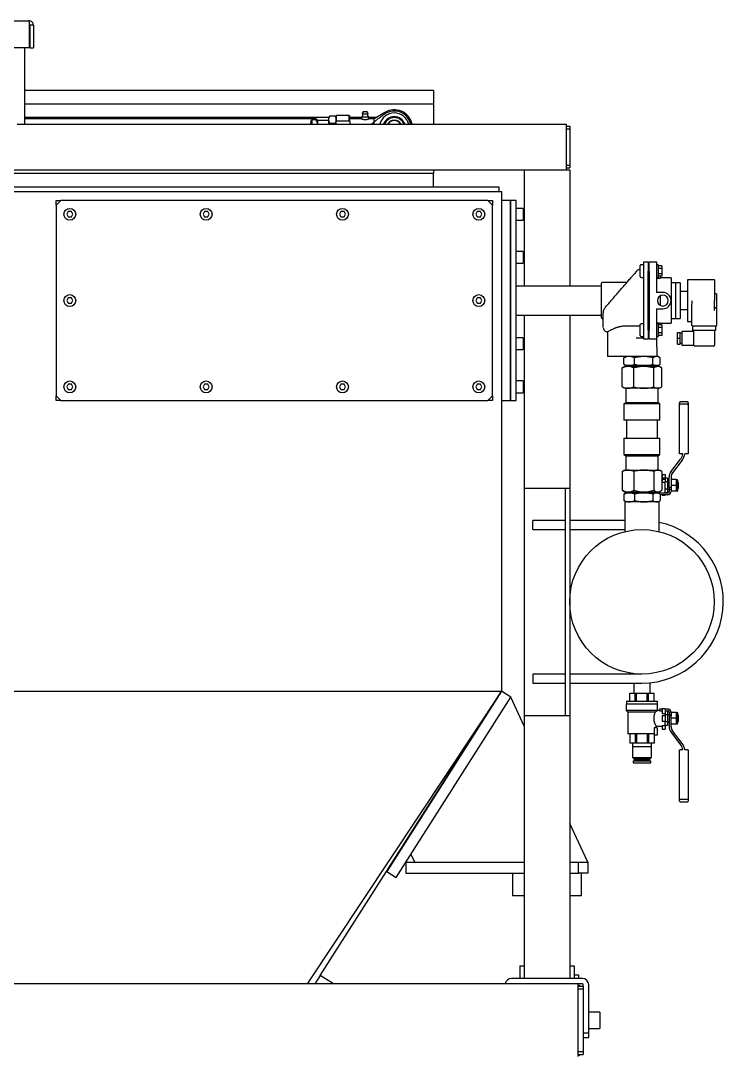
# Model space of a CAD drawing. Header units: millimetres. Extents: x 163705 to 1616509, y 81827 to 302547.
# Drawn here: x 1460157 to 1460930, y 144117 to 145257 of the extents above; entities that cross this region are included whole.
import ezdxf

# ---------------------------------------------------------------- set-up
doc = ezdxf.new("R2010")
doc.units = ezdxf.units.MM
doc.header["$LTSCALE"] = 10
doc.layers.add('1-隐线', color=8, linetype='Continuous')

# ---------------------------------------------------------------- blocks, each defined once
blk = doc.blocks.new('G$CABE3B3DF')
for p, q in [((1531, 2406), (2091, 2406)), ((2091.3, 2401), (2091.3, 2376)), ((2096, 2401), (2092, 2401)), ((2092, 2401), (2092, 2376)), ((2096, 2401), (2096, 2376)), ((2091.3, 2376), (1530.7, 2376)), ((2086, 2376), (2086, 2292)), ((2092, 2376), (2096, 2376)), ((2536, 2329), (2086, 2329)), ((2536, 2329), (2536, 2314)), ((2536, 2314), (2086, 2314)), ((2536, 2314), (2536, 2292)), ((2458.7, 2305.8), (2458, 2304.5)), ((2458, 2303.4), (2458.2, 2303)), ((2458.2, 2303), (2458.2, 2301.5)), ((2463.8, 2303), (2458.2, 2303)), ((2463.3, 2305.8), (2458.7, 2305.8)), ((2464, 2304.5), (2463.3, 2305.8)), ((2463.8, 2303), (2464, 2303.4)), ((2463.8, 2301.5), (2463.8, 2303)), ((2482.6, 2305.1), (2470.9, 2298)), ((2078, 2292), (2086, 2292)), ((2086, 2300), (2421.3, 2300)), ((2407, 2298), (2086, 2298)), ((2086, 2292), (2682, 2292)), ((2407, 2297), (2402.5, 2297)), ((2402.5, 2292), (2402.5, 2297)), ((2409, 2296), (2407, 2298)), ((2407, 2297), (2407, 2298)), ((2421, 2296), (2409, 2296)), ((2409, 2292), (2409, 2296)), ((2421.6, 2300.5), (2421, 2299.5)), ((2421, 2297.2), (2421, 2299.5)), ((2421, 2292), (2421, 2297.2)), ((2422, 2301.2), (2421.7, 2300.5)), ((2421.7, 2292), (2422, 2293.3)), ((2422, 2301.2), (2428, 2301.2)), ((2422, 2293.3), (2428, 2293.3)), ((2428.3, 2300.5), (2428, 2301.2)), ((2428, 2293.3), (2428.3, 2292)), ((2429, 2299.5), (2428.4, 2300.5)), ((2428.7, 2300), (2429, 2300)), ((2429.5, 2301.5), (2429, 2301)), ((2429, 2294.9), (2429, 2301)), ((2429, 2292), (2429, 2294.9)), ((2443.5, 2301.5), (2429.5, 2301.5)), ((2429.5, 2295.8), (2429.5, 2301.5)), ((2429.5, 2295.8), (2443.5, 2295.8)), ((2444, 2301), (2443.5, 2301.5)), ((2443.5, 2295.8), (2443.5, 2301.5)), ((2444, 2294.9), (2444, 2301)), ((2444, 2300), (2457, 2300)), ((2457, 2298), (2444, 2298)), ((2444, 2294.9), (2444, 2292)), ((2457.9, 2300.8), (2457, 2300)), ((2457, 2300), (2457, 2298)), ((2465, 2300), (2457, 2300)), ((2465, 2300), (2464.1, 2300.8)), ((2470.9, 2298), (2464.9, 2298)), ((2465, 2297.9), (2465, 2300)), ((2465, 2300), (2474.2, 2300)), ((2470.9, 2294.6), (2470.9, 2298)), ((2470.9, 2292), (2470.9, 2294.6)), ((2682, 2292), (2682, 2284)), ((2682, 2290), (2686, 2290)), ((2682, 2287), (2686, 2287)), ((2682, 2284), (2682, 2250)), ((2686, 2290), (2686, 2287)), ((2686, 2287), (2686, 2247)), ((2682, 2250), (2682, 2242)), ((2682, 2247), (2686, 2247)), ((2686, 2247), (2686, 2244)), ((986, 2242), (2636, 2242)), ((2536, 2238), (1451, 2238)), ((2536, 2242), (2536, 2238)), ((2536, 2223), (2536, 2238)), ((2636, 2242), (2636, 2114)), ((2636, 2242), (2644, 2242)), ((2644, 2242), (2678, 2242)), ((2678, 2242), (2686, 2242)), ((2682, 2244), (2686, 2244)), ((2686, 2242), (2686, 2114)), ((1014, 2223), (2608, 2223)), ((2608, 2223), (2608, 2218)), ((1011, 2218), (2611, 2218)), ((2611, 2218), (2611, 1668)), ((2126, 2208), (2121, 2203)), ((2121, 2208), (2126, 2208)), ((2121, 2203), (2121, 2208)), ((2121, 2203), (2121, 1993)), ((2596, 2208), (2126, 2208)), ((2601, 2203), (2596, 2208)), ((2596, 2208), (2601, 2208)), ((2601, 2208), (2601, 2203)), ((2601, 1993), (2601, 2203)), ((2621, 2208), (2611, 2208)), ((2627, 2208), (2621, 2208)), ((2621, 1988), (2621, 2208)), ((2621, 2208), (2621, 1988)), ((2627, 1988), (2627, 2208)), ((2634.9, 2199.5), (2627, 2199.5)), ((2134.2, 2195.9), (2132.6, 2192.9)), ((2132.6, 2192.9), (2134.3, 2190)), ((2137.7, 2196), (2134.2, 2195.9)), ((2134.3, 2190), (2137.8, 2190)), ((2139.4, 2193), (2137.7, 2196)), ((2137.8, 2190), (2139.4, 2193)), ((2284.2, 2195.9), (2282.6, 2192.9)), ((2282.6, 2192.9), (2284.3, 2190)), ((2287.7, 2196), (2284.2, 2195.9)), ((2284.3, 2190), (2287.8, 2190)), ((2289.4, 2193), (2287.7, 2196)), ((2287.8, 2190), (2289.4, 2193)), ((2434.2, 2195.9), (2432.6, 2192.9)), ((2432.6, 2192.9), (2434.3, 2190)), ((2437.7, 2196), (2434.2, 2195.9)), ((2434.3, 2190), (2437.8, 2190)), ((2439.4, 2193), (2437.7, 2196)), ((2437.8, 2190), (2439.4, 2193)), ((2584.2, 2195.9), (2582.6, 2192.9)), ((2582.6, 2192.9), (2584.3, 2190)), ((2587.7, 2196), (2584.2, 2195.9)), ((2584.3, 2190), (2587.8, 2190)), ((2589.4, 2193), (2587.7, 2196)), ((2587.8, 2190), (2589.4, 2193)), ((2635, 2199.4), (2635, 2193.7)), ((2635, 2193.7), (2635, 2186.6)), ((2627, 2186.5), (2634.9, 2186.5)), ((2634.9, 2152), (2627, 2152)), ((2635, 2151.9), (2635, 2146.2)), ((2635, 2146.2), (2635, 2139.1)), ((2627, 2139), (2634.9, 2139)), ((2763.5, 2130.5), (2763.5, 2136.5)), ((2767.5, 2137.5), (2764.5, 2137.5)), ((2767.5, 2140.5), (2772.5, 2140.5)), ((2767.5, 2130.5), (2767.5, 2140.5)), ((2772.5, 2140.5), (2772.5, 2130.5)), ((2772.5, 2135.5), (2773.5, 2135.5)), ((2773.5, 2130.5), (2773.5, 2140.5)), ((2773.5, 2140.5), (2781.5, 2140.5)), ((2781.5, 2140.5), (2781.5, 2130.5)), ((2783.5, 2137.5), (2781.5, 2137.5)), ((2783.5, 2137.5), (2783.5, 2130.5)), ((2787.5, 2136.2), (2783.5, 2136.2)), ((2787.5, 2133.3), (2783.5, 2133.3)), ((2787.5, 2136.2), (2787.5, 2133.3)), ((2787.5, 2133.3), (2787.5, 2127.6)), ((2763.5, 2124.5), (2763.5, 2130.5)), ((2764.5, 2123.5), (2767.5, 2123.5)), ((2767.5, 2065.5), (2767.5, 2130.5)), ((2772.5, 2065.5), (2772.5, 2130.5)), ((2773.5, 2130.5), (2773.5, 2065.5)), ((2781.5, 2130.5), (2781.5, 2107)), ((2781.5, 2123.5), (2783.5, 2123.5)), ((2781.5, 2122.8), (2785.5, 2122.8)), ((2783.5, 2130.5), (2783.5, 2123.5)), ((2787.5, 2127.6), (2783.5, 2127.6)), ((2787.5, 2124.7), (2783.5, 2124.7)), ((2785.5, 2124.7), (2785.5, 2122.8)), ((2797.5, 2123), (2785.5, 2123)), ((2787.5, 2127.6), (2787.5, 2124.7)), ((2797.5, 2123), (2797.5, 2098)), ((2845.5, 2121), (2815.5, 2121)), ((2815.5, 2121), (2815.5, 2098)), ((2845.5, 2121), (2845.5, 2098)), ((2721, 2114), (2627, 2114)), ((2721, 2098), (2721, 2117)), ((2749, 2118), (2722, 2118)), ((2802.5, 2117.6), (2797.5, 2117.6)), ((2807.5, 2117.6), (2802.5, 2117.6)), ((2802.5, 2117.6), (2802.5, 2098)), ((2802.5, 2117.6), (2802.5, 2098)), ((2807.5, 2117.6), (2807.5, 2098)), ((2134.2, 2100.9), (2132.6, 2097.9)), ((2132.6, 2097.9), (2134.3, 2095)), ((2137.7, 2101), (2134.2, 2100.9)), ((2139.4, 2098), (2137.7, 2101)), ((2137.8, 2095), (2139.4, 2098)), ((2584.2, 2100.9), (2582.6, 2097.9)), ((2582.6, 2097.9), (2584.3, 2095)), ((2587.7, 2101), (2584.2, 2100.9)), ((2589.4, 2098), (2587.7, 2101)), ((2587.8, 2095), (2589.4, 2098)), ((2721, 2079), (2721, 2098)), ((2788.5, 2107), (2781.5, 2107)), ((2785.5, 2103.2), (2785.5, 2092.8)), ((2797.5, 2098), (2797.5, 2073)), ((2802.5, 2098), (2802.5, 2078.4)), ((2802.5, 2098), (2802.5, 2078.4)), ((2815.5, 2108), (2807.5, 2108)), ((2807.5, 2098), (2807.5, 2078.4)), ((2815.5, 2098), (2815.5, 2075)), ((2847.5, 2105.5), (2845.5, 2105.5)), ((2845.5, 2087), (2845.5, 2098)), ((2847.5, 2105.5), (2847.5, 2098)), ((2847.5, 2098), (2847.5, 2090.5)), ((2134.3, 2095), (2137.8, 2095)), ((2584.3, 2095), (2587.8, 2095)), ((2781.5, 2089), (2781.5, 2065.5)), ((2781.5, 2089), (2788.5, 2089)), ((2807.5, 2088), (2815.5, 2088)), ((2820.5, 2070.5), (2820.5, 2093.2)), ((2845.5, 2090.5), (2847.5, 2090.5)), ((2845.5, 2090), (2847, 2090)), ((2847.5, 2089.5), (2847.5, 2087)), ((2847.5, 2087), (2847.5, 2070.5)), ((2627, 2082), (2721, 2082)), ((2636, 2082), (2636, 1891.5)), ((2686, 2082), (2686, 1891.5)), ((2722, 2078), (2723, 2078)), ((2723, 2068.7), (2723, 2084.2)), ((2797.5, 2078.4), (2802.5, 2078.4)), ((2802.5, 2078.4), (2807.5, 2078.4)), ((2815.5, 2075), (2820.5, 2075)), ((2727.5, 2063.5), (2727.5, 2036.5)), ((2763.5, 2069.8), (2747.5, 2069.8)), ((2763.5, 2065.5), (2763.5, 2071.5)), ((2763.5, 2059.5), (2763.5, 2065.5)), ((2767.5, 2072.5), (2764.5, 2072.5)), ((2767.5, 2055.5), (2767.5, 2065.5)), ((2772.5, 2065.5), (2772.5, 2055.5)), ((2773.5, 2055.5), (2773.5, 2065.5)), ((2785.5, 2073.1), (2781.5, 2073.1)), ((2783.5, 2072.5), (2781.5, 2072.5)), ((2781.5, 2065.5), (2781.5, 2055.5)), ((2783.5, 2072.5), (2783.5, 2065.5)), ((2787.5, 2071.2), (2783.5, 2071.2)), ((2787.5, 2068.3), (2783.5, 2068.3)), ((2783.5, 2065.5), (2783.5, 2058.5)), ((2785.5, 2073.1), (2785.5, 2071.2)), ((2785.5, 2073), (2797.5, 2073)), ((2787.5, 2071.2), (2787.5, 2068.3)), ((2787.5, 2068.3), (2787.5, 2062.6)), ((2804.5, 2056.5), (2804.5, 2063)), ((2804.5, 2063), (2807.5, 2063)), ((2807.5, 2056.5), (2807.5, 2063)), ((2822.5, 2064), (2809.5, 2064)), ((2809.5, 2064), (2809.5, 2056.5)), ((2847, 2070), (2821, 2070)), ((2821.5, 2065), (2821.5, 2070)), ((2822.5, 2065), (2821.5, 2065)), ((2845.5, 2065), (2822.5, 2065)), ((2822.5, 2049), (2822.5, 2065)), ((2846.5, 2065), (2845.5, 2065)), ((2845.5, 2065), (2845.5, 2049)), ((2846.5, 2070), (2846.5, 2065)), ((2634.9, 2057), (2627, 2057)), ((2635, 2056.9), (2635, 2051.2)), ((2767.5, 2056.5), (2759.1, 2056.5)), ((2764.5, 2058.5), (2767.5, 2058.5)), ((2772.5, 2055.5), (2767.5, 2055.5)), ((2773.5, 2060.5), (2772.5, 2060.5)), ((2773.5, 2056.5), (2772.5, 2056.5)), ((2781.5, 2055.5), (2773.5, 2055.5)), ((2781.5, 2058.5), (2783.5, 2058.5)), ((2781.8, 2056.5), (2781.5, 2056.5)), ((2782.4, 2036.5), (2781.8, 2056.5)), ((2787.5, 2062.6), (2783.5, 2062.6)), ((2787.5, 2059.7), (2783.5, 2059.7)), ((2787.5, 2062.6), (2787.5, 2059.7)), ((2804.5, 2050), (2804.5, 2056.5)), ((2804.5, 2056.5), (2807.5, 2056.5)), ((2809.5, 2062), (2807.5, 2062)), ((2807.5, 2050), (2807.5, 2056.5)), ((2809.5, 2056.5), (2809.5, 2049)), ((2627, 2044), (2634.9, 2044)), ((2635, 2051.2), (2635, 2044.1)), ((2804.5, 2050), (2807.5, 2050)), ((2807.5, 2051), (2809.5, 2051)), ((2809.5, 2049), (2822.5, 2049)), ((2844.5, 2048), (2823.5, 2048)), ((2747.5, 2036.5), (2727.5, 2036.5)), ((2745.4, 2034.9), (2746.4, 2035.5)), ((2745.4, 2028), (2745.4, 2034.9)), ((2748, 2036.5), (2746.4, 2035.5)), ((2756.5, 2036.5), (2747.5, 2036.5)), ((2767.5, 2036.5), (2756.5, 2036.5)), ((2757.4, 2028), (2757.4, 2034.9)), ((2781.5, 2036.5), (2767.5, 2036.5)), ((2777.5, 2028), (2777.5, 2034.9)), ((2783, 2036.5), (2781.5, 2036.5)), ((2784.6, 2035.5), (2783, 2036.5)), ((2785.6, 2028), (2785.6, 2034.9)), ((2743.7, 2023.8), (2744.8, 2024.4)), ((2743.7, 2003.2), (2743.7, 2023.8)), ((2746.5, 2025.5), (2744.7, 2024.4)), ((2746.4, 2027.5), (2745.4, 2028)), ((2746.4, 2027.4), (2748, 2026.5)), ((2750.2, 2025.5), (2746.5, 2025.5)), ((2751.4, 2026.5), (2748, 2026.5)), ((2748.9, 2026.5), (2748.9, 2025.5)), ((2767.6, 2025.5), (2750.2, 2025.5)), ((2767.5, 2026.5), (2751.4, 2026.5)), ((2756.7, 2003.2), (2756.7, 2023.8)), ((2781.5, 2026.5), (2767.5, 2026.5)), ((2782.9, 2025.5), (2767.6, 2025.5)), ((2778.5, 2003.2), (2778.5, 2023.8)), ((2783, 2026.5), (2781.5, 2026.5)), ((2782.1, 2025.5), (2782.1, 2026.5)), ((2784.5, 2025.5), (2782.9, 2025.5)), ((2783, 2026.5), (2784.6, 2027.4)), ((2786.3, 2024.4), (2784.5, 2025.5)), ((2787.3, 2003.2), (2787.3, 2023.8)), ((2134.2, 2005.9), (2132.6, 2002.9)), ((2137.7, 2006), (2134.2, 2005.9)), ((2139.4, 2003), (2137.7, 2006)), ((2284.2, 2005.9), (2282.6, 2002.9)), ((2287.7, 2006), (2284.2, 2005.9)), ((2289.4, 2003), (2287.7, 2006)), ((2434.2, 2005.9), (2432.6, 2002.9)), ((2437.7, 2006), (2434.2, 2005.9)), ((2439.4, 2003), (2437.7, 2006)), ((2584.2, 2005.9), (2582.6, 2002.9)), ((2587.7, 2006), (2584.2, 2005.9)), ((2589.4, 2003), (2587.7, 2006)), ((2634.9, 2009.5), (2627, 2009.5)), ((2635, 2009.4), (2635, 2003.7)), ((2132.6, 2002.9), (2134.3, 2000)), ((2134.3, 2000), (2137.8, 2000)), ((2137.8, 2000), (2139.4, 2003)), ((2282.6, 2002.9), (2284.3, 2000)), ((2284.3, 2000), (2287.8, 2000)), ((2287.8, 2000), (2289.4, 2003)), ((2432.6, 2002.9), (2434.3, 2000)), ((2434.3, 2000), (2437.8, 2000)), ((2437.8, 2000), (2439.4, 2003)), ((2582.6, 2002.9), (2584.3, 2000)), ((2584.3, 2000), (2587.8, 2000)), ((2587.8, 2000), (2589.4, 2003)), ((2627, 1996.5), (2634.9, 1996.5)), ((2635, 2003.7), (2635, 1996.6)), ((2744.8, 2002.5), (2743.7, 2003.2)), ((2744.8, 2002.5), (2746.5, 2001.5)), ((2750.2, 2001.5), (2746.5, 2001.5)), ((2747.7, 2001.5), (2747.7, 1985.6)), ((2767.6, 2001.5), (2750.2, 2001.5)), ((2782.9, 2001.5), (2767.6, 2001.5)), ((2784.5, 2001.5), (2782.9, 2001.5)), ((2783.3, 1985.6), (2783.3, 2001.5)), ((2784.5, 2001.5), (2786.2, 2002.5)), ((2121, 1993), (2126, 1988)), ((2121, 1988), (2121, 1993)), ((2126, 1988), (2121, 1988)), ((2126, 1988), (2596, 1988)), ((2596, 1988), (2601, 1993)), ((2601, 1988), (2596, 1988)), ((2601, 1993), (2601, 1988)), ((2611, 1988), (2621, 1988)), ((2621, 1988), (2627, 1988)), ((2747.7, 1985.6), (2745.7, 1984.5)), ((2745.7, 1984.5), (2745.7, 1966.5)), ((2785.3, 1984.5), (2745.7, 1984.5)), ((2783.3, 1985.6), (2747.7, 1985.6)), ((2785.3, 1984.5), (2783.3, 1985.6)), ((2785.3, 1966.5), (2785.3, 1984.5)), ((2806.7, 1982.9), (2806.7, 1985.6)), ((2815.5, 1986.6), (2807.7, 1986.6)), ((2815.5, 1984.1), (2807.7, 1984.1)), ((2816.5, 1985.6), (2816.5, 1982.9)), ((2806.7, 1929.4), (2806.7, 1982.9)), ((2816.5, 1982.9), (2816.5, 1929.4)), ((2785.3, 1966.5), (2745.7, 1966.5)), ((2748.5, 1966.5), (2748.5, 1946.5)), ((2782.5, 1946.5), (2782.5, 1966.5)), ((2745.7, 1946.5), (2745.7, 1928.5)), ((2745.7, 1946.5), (2785.3, 1946.5)), ((2785.3, 1928.5), (2785.3, 1946.5)), ((2745.7, 1928.5), (2747.7, 1927.3)), ((2745.7, 1928.5), (2785.3, 1928.5)), ((2747.7, 1927.3), (2747.7, 1911.5)), ((2747.7, 1927.3), (2783.3, 1927.3)), ((2783.3, 1927.3), (2785.3, 1928.5)), ((2783.3, 1911.5), (2783.3, 1927.3)), ((2810.6, 1929.4), (2806.7, 1929.4)), ((2816.5, 1929.4), (2812.7, 1929.4)), ((2797.4, 1909.5), (2808, 1923.6)), ((2809.7, 1922.4), (2799.1, 1908.3)), ((2743.7, 1909.8), (2744.8, 1910.4)), ((2743.7, 1909.8), (2743.7, 1889.2)), ((2746.5, 1911.5), (2744.7, 1910.4)), ((2746.5, 1911.5), (2750.2, 1911.5)), ((2750.2, 1911.5), (2767.6, 1911.5)), ((2756.7, 1909.8), (2756.7, 1889.2)), ((2767.6, 1911.5), (2782.9, 1911.5)), ((2778.5, 1909.8), (2778.5, 1889.2)), ((2782.9, 1911.5), (2784.5, 1911.5)), ((2786.3, 1910.4), (2784.5, 1911.5)), ((2787.3, 1909.8), (2787.3, 1889.2)), ((2787.8, 1903.1), (2787.3, 1903.1)), ((2787.8, 1906.6), (2787.8, 1906.1)), ((2787.8, 1906.6), (2791.2, 1906.6)), ((2787.8, 1906.1), (2787.8, 1902.6)), ((2791.2, 1906.6), (2791.2, 1906.1)), ((2791.2, 1906.1), (2791.2, 1902)), ((2795.6, 1892.4), (2795.6, 1904)), ((2797.7, 1904), (2797.7, 1892.4)), ((2790.7, 1902.6), (2787.8, 1902.6)), ((2787.8, 1901.4), (2791.2, 1901.4)), ((2787.8, 1901.4), (2787.8, 1900.9)), ((2787.8, 1900.9), (2787.8, 1898.7)), ((2787.8, 1898.7), (2787.8, 1898.2)), ((2787.8, 1898.2), (2791.2, 1898.2)), ((2793.8, 1902.6), (2791.2, 1902.6)), ((2791.2, 1901.4), (2791.2, 1902)), ((2791.2, 1901.4), (2791.2, 1900.9)), ((2791.2, 1900.9), (2791.2, 1898.7)), ((2791.2, 1898.7), (2791.2, 1898.2)), ((2793.8, 1898.6), (2791.2, 1898.6)), ((2791.2, 1886.6), (2791.2, 1898.2)), ((2793.8, 1902.6), (2793.8, 1898.6)), ((2795.6, 1898.6), (2793.8, 1898.6)), ((2793.8, 1898.6), (2793.8, 1890.6)), ((2797.7, 1892.4), (2795.6, 1892.4)), ((2795.6, 1892.4), (2795.6, 1889.4)), ((2803.2, 1901.1), (2797.7, 1901.1)), ((2803.2, 1894.6), (2797.7, 1894.6)), ((2797.7, 1892.4), (2797.7, 1891.5)), ((2803.2, 1901.1), (2803.2, 1894.6)), ((2803.2, 1894.6), (2803.2, 1888.1)), ((2805.1, 1889.4), (2805.1, 1899.9)), ((2805.6, 1897.8), (2805.1, 1898.3)), ((2805.6, 1894.6), (2805.6, 1897.8)), ((2805.6, 1891.4), (2805.6, 1894.6)), ((2636, 1891.5), (2636, 1641.5)), ((2636, 1891.5), (2637.7, 1891.5)), ((2637.7, 1891.5), (2675.5, 1891.5)), ((2675.5, 1891.5), (2681, 1891.5)), ((2681, 1891.5), (2681, 1641.5)), ((2681, 1891.5), (2682.7, 1891.5)), ((2682.7, 1891.5), (2686, 1891.5)), ((2686, 1891.5), (2686, 1641.5)), ((2744.8, 1888.5), (2743.7, 1889.2)), ((2744.8, 1888.5), (2746.5, 1887.5)), ((2745.4, 1884.9), (2746.4, 1885.5)), ((2745.4, 1884.9), (2745.4, 1878)), ((2748, 1886.5), (2746.4, 1885.5)), ((2746.5, 1887.5), (2750.2, 1887.5)), ((2748, 1886.5), (2751.4, 1886.5)), ((2748.9, 1886.6), (2748.7, 1886.5)), ((2748.9, 1887.5), (2748.9, 1886.5)), ((2750.2, 1887.5), (2767.6, 1887.5)), ((2751.4, 1886.5), (2767.5, 1886.5)), ((2757.4, 1884.9), (2757.4, 1878)), ((2767.5, 1886.5), (2781.5, 1886.5)), ((2767.6, 1887.5), (2782.9, 1887.5)), ((2777.5, 1884.9), (2777.5, 1878)), ((2781.5, 1886.5), (2783, 1886.5)), ((2782.1, 1886.5), (2782.1, 1887.5)), ((2782.9, 1887.5), (2784.5, 1887.5)), ((2784.6, 1885.5), (2783, 1886.5)), ((2783.6, 1886.1), (2784.8, 1886.1)), ((2784.5, 1887.5), (2786.2, 1888.5)), ((2784.8, 1886.3), (2793.7, 1886.3)), ((2784.8, 1885.4), (2784.8, 1886.3)), ((2785.6, 1884.9), (2785.6, 1878)), ((2793.7, 1884.4), (2785.6, 1884.4)), ((2787.8, 1884.4), (2787.8, 1884)), ((2787.8, 1884), (2791.2, 1884)), ((2793.8, 1890.6), (2791.2, 1890.6)), ((2793.8, 1886.6), (2791.2, 1886.6)), ((2791.2, 1886.6), (2791.2, 1886.3)), ((2791.2, 1884.4), (2791.2, 1884)), ((2793.8, 1890.6), (2795.6, 1890.6)), ((2793.8, 1890.6), (2793.8, 1886.6)), ((2795.6, 1889.4), (2795.8, 1889.4)), ((2795.8, 1890.6), (2797.7, 1890.6)), ((2795.8, 1888.4), (2795.8, 1890.6)), ((2797.7, 1891.5), (2797.7, 1888.1)), ((2803.2, 1888.1), (2797.7, 1888.1)), ((2805.1, 1890.9), (2805.6, 1891.4)), ((2746.4, 1877.5), (2745.4, 1878)), ((2746.4, 1877.4), (2748, 1876.5)), ((2746.5, 1876.5), (2746.5, 1843.7)), ((2784.5, 1876.5), (2746.5, 1876.5)), ((2783, 1876.5), (2784.6, 1877.4)), ((2784.5, 1843.7), (2784.5, 1876.5)), ((2681, 1856), (2645.5, 1856)), ((2645.5, 1851), (2645.5, 1856)), ((2645.5, 1846), (2645.5, 1851)), ((2746.5, 1856), (2686, 1856)), ((2645.5, 1846), (2681, 1846)), ((2686, 1846), (2746.5, 1846)), ((2681, 1687), (2645.5, 1687)), ((2645.5, 1687), (2645.5, 1682)), ((2765.5, 1687), (2686, 1687)), ((2756.5, 1687.5), (2756.5, 1687)), ((2645.5, 1682), (2645.5, 1677)), ((2645.5, 1677), (2681, 1677)), ((2686, 1677), (2765.5, 1677)), ((2756.5, 1677), (2756.5, 1666.1)), ((2774.5, 1666.1), (2774.5, 1677.4)), ((1011, 1668), (2611, 1668)), ((2611, 1668), (2397.3, 1346)), ((2411.6, 1355.2), (2611, 1668)), ((2611, 1668), (2485, 1469.6)), ((2621.1, 1661.5), (2611, 1668)), ((2752.2, 1657), (2752.2, 1666.1)), ((2752.2, 1666.1), (2758.1, 1666.1)), ((2758.1, 1657), (2758.1, 1666.1)), ((2758.1, 1666.1), (2759.6, 1666.1)), ((2759.6, 1657), (2759.6, 1666.1)), ((2759.6, 1666.1), (2771.4, 1666.1)), ((2771.4, 1657), (2771.4, 1666.1)), ((2771.4, 1666.1), (2772.9, 1666.1)), ((2772.9, 1657), (2772.9, 1666.1)), ((2772.9, 1666.1), (2778.8, 1666.1)), ((2778.8, 1657), (2778.8, 1666.1)), ((2495.2, 1463.1), (2621.1, 1661.5)), ((2636, 1629.7), (2621.1, 1661.5)), ((2748.2, 1653.7), (2748.2, 1646.9)), ((2782.8, 1653.7), (2748.2, 1653.7)), ((2748.5, 1657), (2748.5, 1653.7)), ((2748.5, 1657), (2765.5, 1657)), ((2765.5, 1657), (2782.5, 1657)), ((2782.5, 1653.7), (2782.5, 1657)), ((2782.8, 1646.9), (2782.8, 1653.7)), ((2636, 1641.5), (2637.7, 1641.5)), ((2636, 1641.5), (2636, 1352)), ((2637.7, 1641.5), (2675.5, 1641.5)), ((2675.5, 1641.5), (2681, 1641.5)), ((2681, 1641.5), (2682.7, 1641.5)), ((2682.7, 1641.5), (2686, 1641.5)), ((2686, 1641.5), (2686, 1352)), ((2748.2, 1646.9), (2750, 1645.2)), ((2782.8, 1646.9), (2748.2, 1646.9)), ((2750, 1645.2), (2750, 1621.2)), ((2780.2, 1645.2), (2750, 1645.2)), ((2784.8, 1646.8), (2782.6, 1646.8)), ((2784.8, 1648.5), (2784.8, 1646.6)), ((2787.8, 1648.5), (2784.8, 1648.5)), ((2784.8, 1646.6), (2787.8, 1646.6)), ((2787.8, 1649), (2787.8, 1648.5)), ((2787.8, 1649), (2791.2, 1649)), ((2787.8, 1648.5), (2787.8, 1643.1)), ((2790.7, 1643.1), (2787.8, 1643.1)), ((2787.8, 1641.3), (2791.2, 1641.3)), ((2787.8, 1641.3), (2787.8, 1640.8)), ((2791.2, 1649), (2791.2, 1648.5)), ((2791.2, 1648.5), (2791.2, 1642.2)), ((2793.7, 1648.5), (2791.2, 1648.5)), ((2791.2, 1646.6), (2793.7, 1646.6)), ((2793.8, 1646.3), (2791.2, 1646.3)), ((2793.8, 1642.3), (2791.2, 1642.3)), ((2791.2, 1641.3), (2791.2, 1642.2)), ((2791.2, 1641.3), (2791.2, 1640.8)), ((2793.8, 1646.3), (2793.8, 1642.3)), ((2795.6, 1642.3), (2793.8, 1642.3)), ((2793.8, 1642.3), (2793.8, 1634.3)), ((2795.6, 1643.5), (2795.8, 1643.5)), ((2795.6, 1643.5), (2795.6, 1640.5)), ((2795.8, 1644.5), (2795.8, 1642.3)), ((2795.8, 1642.3), (2797.7, 1642.3)), ((2803.2, 1644.8), (2797.7, 1644.8)), ((2797.7, 1644.8), (2797.7, 1641.4)), ((2797.7, 1641.4), (2797.7, 1640.5)), ((2803.2, 1644.8), (2803.2, 1638.3)), ((2805.1, 1633.1), (2805.1, 1643.6)), ((2805.6, 1641.5), (2805.1, 1642)), ((2805.6, 1635.1), (2805.6, 1641.5)), ((2781, 1627.8), (2781, 1629.8)), ((2781, 1629.8), (2787.8, 1629.8)), ((2787.8, 1640.8), (2787.8, 1635.8)), ((2787.8, 1635.8), (2787.8, 1635.3)), ((2787.8, 1635.3), (2791.2, 1635.3)), ((2787.8, 1630.4), (2790.7, 1630.4)), ((2787.8, 1630.4), (2787.8, 1626.8)), ((2791.2, 1640.8), (2791.2, 1635.8)), ((2791.2, 1635.8), (2791.2, 1635.3)), ((2791.2, 1630.9), (2791.2, 1635.3)), ((2793.8, 1634.3), (2791.2, 1634.3)), ((2791.2, 1630.9), (2791.2, 1626.8)), ((2793.8, 1630.3), (2791.2, 1630.3)), ((2793.8, 1634.3), (2795.6, 1634.3)), ((2793.8, 1634.3), (2793.8, 1630.3)), ((2795.6, 1640.5), (2795.6, 1628.9)), ((2797.7, 1640.5), (2795.6, 1640.5)), ((2797.7, 1628.9), (2797.7, 1640.5)), ((2803.2, 1638.3), (2797.7, 1638.3)), ((2803.2, 1631.8), (2797.7, 1631.8)), ((2803.2, 1638.3), (2803.2, 1631.8)), ((2805.1, 1634.6), (2805.6, 1635.1)), ((2778.8, 1621.2), (2750, 1621.2)), ((2752.2, 1621.2), (2752.2, 1611.1)), ((2758.1, 1621.2), (2758.1, 1611.1)), ((2759.6, 1621.2), (2759.6, 1611.1)), ((2771.4, 1621.2), (2771.4, 1611.1)), ((2772.9, 1621.2), (2772.9, 1611.1)), ((2782.4, 1627.8), (2778.8, 1627.8)), ((2778.8, 1627.8), (2778.8, 1619.8)), ((2782.4, 1619.8), (2778.8, 1619.8)), ((2778.8, 1619.8), (2778.8, 1611.1)), ((2782.4, 1627.8), (2782.4, 1619.8)), ((2787.8, 1626.8), (2787.8, 1626.3)), ((2787.8, 1626.3), (2791.2, 1626.3)), ((2791.2, 1626.8), (2791.2, 1626.3)), ((2797.4, 1623.4), (2808, 1609.3)), ((2809.7, 1610.5), (2799.1, 1624.6)), ((2758.1, 1611.1), (2752.2, 1611.1)), ((2755, 1611.1), (2755, 1607.2)), ((2755, 1607.2), (2765.2, 1607.2)), ((2755, 1606.9), (2755, 1595.4)), ((2759.6, 1611.1), (2758.1, 1611.1)), ((2771.4, 1611.1), (2759.6, 1611.1)), ((2765.2, 1607.2), (2776, 1607.2)), ((2772.9, 1611.1), (2771.4, 1611.1)), ((2778.8, 1611.1), (2772.9, 1611.1)), ((2776, 1607.2), (2776, 1611.1)), ((2776, 1595.4), (2776, 1606.9)), ((2806.7, 1549.3), (2806.7, 1603.5)), ((2806.7, 1603.5), (2807.7, 1603.5)), ((2810.6, 1603.5), (2807.7, 1603.5)), ((2815.5, 1603.5), (2812.7, 1603.5)), ((2815.5, 1603.5), (2816.5, 1603.5)), ((2816.5, 1603.5), (2816.5, 1549.3)), ((2755.2, 1595.2), (2765.2, 1595.2)), ((2755.7, 1595.2), (2755.9, 1594.3)), ((2755.7, 1591.4), (2755.7, 1589.4)), ((2755.7, 1591.4), (2765.2, 1591.4)), ((2755.9, 1589.2), (2765.2, 1589.2)), ((2756.1, 1594.1), (2765.2, 1594.1)), ((2756.8, 1594.1), (2756.8, 1593.8)), ((2756.8, 1593.8), (2757, 1593.6)), ((2756.8, 1593.8), (2765.2, 1593.8)), ((2757, 1593.6), (2756.8, 1593.3)), ((2756.8, 1593.3), (2756.8, 1593)), ((2756.8, 1593.3), (2765.2, 1593.3)), ((2756.8, 1593), (2756.8, 1592.9)), ((2756.8, 1593), (2765.2, 1593)), ((2756.8, 1592.9), (2765.2, 1592.9)), ((2757, 1593.6), (2765.3, 1593.6)), ((2758.1, 1592.9), (2758.1, 1591.4)), ((2765.2, 1595.2), (2775.8, 1595.2)), ((2765.2, 1594.1), (2774.9, 1594.1)), ((2765.2, 1593.8), (2774.2, 1593.8)), ((2765.2, 1593.3), (2774.2, 1593.3)), ((2765.2, 1593), (2774.2, 1593)), ((2765.2, 1592.9), (2774.2, 1592.9)), ((2765.2, 1591.4), (2775.3, 1591.4)), ((2765.2, 1589.2), (2775.1, 1589.2)), ((2765.3, 1593.6), (2774, 1593.6)), ((2772.9, 1591.4), (2772.9, 1592.9)), ((2774, 1593.6), (2774.2, 1593.8)), ((2774.2, 1593.3), (2774, 1593.6)), ((2774.2, 1593.8), (2774.2, 1594.1)), ((2774.2, 1593), (2774.2, 1593.3)), ((2774.2, 1592.9), (2774.2, 1593)), ((2775.1, 1594.3), (2775.3, 1595.2)), ((2775.3, 1589.4), (2775.3, 1591.4)), ((2806.7, 1547.3), (2806.7, 1549.3)), ((2815.5, 1548.8), (2807.7, 1548.8)), ((2807.7, 1546.3), (2815.5, 1546.3)), ((2816.5, 1549.3), (2816.5, 1547.3)), ((2705.8, 1480), (2686, 1522.5)), ((2511.2, 1488.4), (2515.8, 1480)), ((2505.8, 1480), (2636, 1480)), ((2505.8, 1480), (2505.8, 1468)), ((2686, 1480), (2695.8, 1480)), ((2695.8, 1468), (2695.8, 1480)), ((2695.8, 1480), (2705.8, 1480)), ((2705.8, 1480), (2705.8, 1468)), ((2485, 1469.6), (2495.2, 1463.1)), ((2505.8, 1468), (2636, 1468)), ((2623, 1468), (2623, 1443)), ((2686, 1468), (2695.8, 1468)), ((2705.8, 1468), (2695.8, 1468)), ((2699, 1443), (2699, 1468)), ((2636, 1443), (2623, 1443)), ((2699, 1443), (2686, 1443)), ((2631, 1366), (2631, 1352)), ((2631, 1366), (2636, 1366)), ((2686, 1366), (2691, 1366)), ((2691, 1366), (2691, 1352)), ((2695, 1346), (1426, 1346)), ((2411.6, 1355.2), (2405.7, 1346)), ((2426.1, 1346), (2411.6, 1355.2)), ((2700, 1352), (2622, 1352)), ((2691, 1356), (2695.8, 1356)), ((2700, 1346), (2695, 1346)), ((2695, 1346), (2695, 1336)), ((2695.8, 1356), (2695.8, 1352)), ((2701, 1343.5), (2701, 1345)), ((2707, 1292), (2707, 1345)), ((2695, 1343.5), (2701, 1343.5)), ((2695, 1340.5), (2701, 1340.5)), ((2695, 1336), (2695, 1276)), ((2701, 1343.5), (2701, 1340.5)), ((2701, 1340.5), (2701, 1271.5)), ((2718.9, 1315), (2707, 1315)), ((2719, 1314.9), (2719, 1303.6)), ((2719, 1303.6), (2719, 1297.1)), ((2707, 1292), (2701, 1292)), ((2707, 1297), (2718.9, 1297)), ((2707, 1287), (2707, 1292)), ((2701, 1287), (2707, 1287)), ((2695, 1276), (2695, 1266)), ((2695, 1271.5), (2701, 1271.5)), ((2695, 1268.5), (2701, 1268.5)), ((2701, 1271.5), (2701, 1268.5))]:
    blk.add_line(p, q)
at = {"flags": 128}
for points in [[(2697.6, 1343.5), (2696.6, 1344.3), (2695, 1345.1)], [(2695, 1266.8), (2696.6, 1267.7), (2697.6, 1268.5)]]:
    blk.add_lwpolyline(points, dxfattribs=at)
for centre, radius in [((2136, 2193), 6.5), ((2286, 2193), 6.5), ((2436, 2193), 6.5), ((2586, 2193), 6.5), ((2136, 2098), 6.5), ((2586, 2098), 6.5), ((2136, 2003), 6.5), ((2286, 2003), 6.5), ((2436, 2003), 6.5), ((2586, 2003), 6.5), ((2765.5, 1766.5), 79.5), ((2765.5, 1766.5), 79.5)]:
    blk.add_circle(centre, radius)
for centre, radius, start, end in [((2458.8, 2304), 1, 149.9586, 180.0565), ((2458.8, 2304), 1, 180.0565, 213.5414), ((2463.2, 2304), 1, 326.4586, 30.0414), ((2493, 2288), 16.5, 14.0468, 165.9532), ((2493, 2288), 20, 11.551, 121.2565), ((2493, 2288), 18.5, 12.4743, 124.0361), ((2457.3, 2301.5), 1, 312, 0), ((2464.7, 2301.5), 1, 180, 228), ((2493, 2288), 12.4, 18.9199, 161.0801), ((2493, 2288), 11.4, 20.5129, 159.4871), ((2493, 2288), 8.5, 28.1091, 151.8909), ((2493, 2288), 8, 30.0396, 149.9604), ((2634.9, 2199.4), 0.1, 0, 90), ((2634.9, 2186.6), 0.1, 270, 0), ((2634.9, 2151.9), 0.1, 0, 90), ((2634.9, 2139.1), 0.1, 270, 0), ((2763.8, 2127.5), 5, 93.276, 139.1347), ((2764.5, 2136.5), 1, 90, 180), ((2764.5, 2124.5), 1, 180, 270), ((2722, 2117), 1, 90, 180), ((2788.5, 2098), 6, 90, 270), ((2788.5, 2098), 9, 270, 90), ((2788.5, 2098), 6, 270, 90), ((2847, 2089.5), 0.5, 0, 90), ((2722, 2079), 1, 180, 270), ((2764.5, 2071.5), 1, 90, 180), ((2821, 2070.5), 0.5, 180, 270), ((2847, 2070.5), 0.5, 270, 0), ((2634.9, 2056.9), 0.1, 0, 90), ((2764.5, 2059.5), 1, 180, 270), ((2634.9, 2044.1), 0.1, 270, 0), ((2823.5, 2049), 1, 180, 270), ((2844.5, 2049), 1, 270, 0), ((2634.9, 2009.4), 0.1, 0, 90), ((2634.9, 1996.6), 0.1, 270, 0), ((2807.7, 1985.6), 1, 90, 180), ((2815.5, 1985.6), 1, 0, 90), ((2800, 1930.7), 10.6, 318.5291, 353.0659), ((2800, 1930.7), 12.7, 319.354, 354.2493), ((2804.7, 1904), 9.2, 143.13, 180), ((2804.7, 1904), 7.1, 143.13, 180), ((2804.1, 1899.9), 1, 0, 154.1581), ((2790.7, 1886.6), 0.5, 318.6518, 360), ((2793.7, 1888.4), 4, 270, 0), ((2793.7, 1888.4), 2.1, 270, 0), ((2804.1, 1889.4), 1, 205.8419, 0), ((2765.5, 1766.5), 89.5, 270, 77.7434), ((2793.7, 1644.5), 4, 0, 90), ((2793.7, 1644.5), 2.1, 0, 90), ((2804.1, 1643.6), 1, 0, 154.1581), ((2804.1, 1633.1), 1, 205.8419, 0), ((2804.7, 1628.9), 9.2, 180, 216.87), ((2804.7, 1628.9), 7.1, 180, 216.87), ((2755.3, 1606.9), 0.3, 90, 180), ((2775.7, 1606.9), 0.3, 0, 90), ((2800, 1602.3), 10.6, 6.9341, 41.4709), ((2800, 1602.3), 12.7, 5.7507, 40.646), ((2755.2, 1595.4), 0.2, 180, 270), ((2755.9, 1589.4), 0.2, 180, 270), ((2756.1, 1594.3), 0.25, 190.3, 270), ((2774.9, 1594.3), 0.25, 270, 349.7), ((2775.1, 1589.4), 0.2, 270, 0), ((2775.8, 1595.4), 0.2, 270, 0), ((2807.7, 1547.3), 1, 180, 270), ((2815.5, 1547.3), 1, 270, 0), ((2622, 1345), 7, 90, 171.7868), ((2700, 1345), 7, 0, 90), ((2700, 1345), 1, 0, 90), ((2718.9, 1314.9), 0.1, 0, 90), ((2718.9, 1297.1), 0.1, 270, 0)]:
    blk.add_arc(centre, radius, start, end)
for centre, major_axis, ratio, start_param, end_param in [((2411, 2288), (-8.79, 8.79), 0.542909, 6.225757, 6.94456), ((2483.9, 2288), (17.3, 0), 0.57735, 2.418858, 2.729553)]:
    blk.add_ellipse(centre, major_axis=major_axis, ratio=ratio, start_param=start_param, end_param=end_param)
for points in [[(2091, 2406), (2091, 2405.9), (2091.1, 2405.7), (2091.1, 2404.6), (2091.2, 2402.9), (2091.3, 2401.6), (2091.3, 2401)], [(2096, 2401), (2095.9, 2401.6), (2095.8, 2402.9), (2094.6, 2404.6), (2093, 2405.7), (2091.7, 2405.9), (2091, 2406)]]:
    blk.add_open_spline(points, degree=3)
for points, knots in [([(2092, 2401), (2092, 2401.1), (2092, 2401.4), (2091.7, 2401.7), (2091.5, 2401.9), (2091.3, 2401.9), (2091.3, 2401.9)], [0, 0, 0, 0, 0.300343, 0.600685, 0.901028, 1, 1, 1, 1]), ([(2482.6, 2303.3), (2481.5, 2302.6), (2479.5, 2301.2), (2476.5, 2299), (2473.6, 2296.9), (2471.8, 2295.3), (2470.9, 2294.6)], [0, 0, 0, 0, 0.267638, 0.499185, 0.776392, 1, 1, 1, 1]), ([(2408.4, 2292), (2408.4, 2292.2), (2408.6, 2293.1), (2408.2, 2294.9), (2407.4, 2296.3), (2407, 2297)], [0, 0, 0, 0, 0.120836, 0.560812, 1, 1, 1, 1]), ([(2421, 2297.2), (2421.1, 2297.9), (2421.2, 2299.2), (2421.7, 2300.5), (2422, 2301.2)], [0, 0, 0, 0, 0.500251, 1, 1, 1, 1]), ([(2422, 2293.3), (2421.7, 2293.9), (2421.2, 2295.2), (2421.1, 2296.5), (2421, 2297.2)], [0, 0, 0, 0, 0.500383, 1, 1, 1, 1]), ([(2428, 2301.2), (2428.3, 2300.5), (2428.8, 2299.2), (2428.9, 2297.9), (2429, 2297.2)], [0, 0, 0, 0, 0.500383, 1, 1, 1, 1]), ([(2429, 2297.2), (2428.9, 2296.5), (2428.8, 2295.2), (2428.3, 2293.9), (2428, 2293.3)], [0, 0, 0, 0, 0.500251, 1, 1, 1, 1]), ([(2429, 2294.9), (2429.1, 2295.1), (2429.3, 2295.4), (2429.4, 2295.7), (2429.5, 2295.8)], [0, 0, 0, 0, 0.560036, 1, 1, 1, 1]), ([(2443.5, 2295.8), (2443.6, 2295.6), (2443.8, 2295.3), (2443.9, 2295), (2444, 2294.9)], [0, 0, 0, 0, 0.5602294, 1, 1, 1, 1]), ([(2457, 2298), (2457, 2298), (2457, 2298), (2457.2, 2297.9), (2457.9, 2297.6), (2459, 2297.3), (2460.2, 2297.1), (2461.5, 2297.1), (2462.8, 2297.3), (2463.9, 2297.6), (2464.6, 2297.8), (2465, 2298), (2465, 2297.9), (2464.9, 2297.9)], [0, 0, 0, 0, 0.013505, 0.121428, 0.231592, 0.33507, 0.432912, 0.534704, 0.644403, 0.753154, 0.855179, 0.954129, 1, 1, 1, 1]), ([(2725.4, 2090.8), (2726.6, 2092.1), (2729, 2094.9), (2732.8, 2099.3), (2736.9, 2104), (2741, 2108.8), (2745.1, 2113.5), (2749, 2118), (2752.4, 2122), (2755.3, 2125.3), (2757.5, 2127.8), (2759, 2129.5), (2759.8, 2130.6), (2760, 2130.7), (2760, 2130.7)], [0, 0, 0, 0, 0.079961, 0.166356, 0.257969, 0.352958, 0.449001, 0.543592, 0.634439, 0.719837, 0.798901, 0.871553, 0.938318, 1, 1, 1, 1]), ([(2820.5, 2093.2), (2820.5, 2093.6), (2820.5, 2094.4), (2820.7, 2095.6), (2820.8, 2096.8), (2820.9, 2097.6), (2821, 2098)], [0, 0, 0, 0, 0.250557, 0.500432, 0.749958, 1, 1, 1, 1]), ([(2723, 2084.2), (2723.1, 2085.4), (2723.3, 2087.8), (2724.7, 2089.8), (2725.4, 2090.8)], [0, 0, 0, 0, 0.500197, 1, 1, 1, 1]), ([(2723, 2068.4), (2723.1, 2067.8), (2723.2, 2066.6), (2724.2, 2065), (2725.7, 2063.8), (2726.9, 2063.6), (2727.5, 2063.5)], [0, 0, 0, 0, 0.25, 0.5, 0.75, 1, 1, 1, 1]), ([(2728, 2063.7), (2727.7, 2063.6), (2727.3, 2063.4), (2727.5, 2063.5), (2727.5, 2063.5)], [0, 0, 0, 0, 0.997522, 1, 1, 1, 1]), ([(2747.5, 2069.8), (2746.9, 2069.8), (2745.8, 2069.8), (2744.1, 2069.7), (2742.4, 2069.4), (2741, 2069.1), (2739.9, 2068.8), (2739, 2068.6), (2738.2, 2068.3), (2737.3, 2068.1), (2736.5, 2067.8), (2735.7, 2067.5), (2735.2, 2067.3), (2734.8, 2067.1), (2734.1, 2066.8), (2733, 2066.3), (2731.6, 2065.7), (2730.3, 2065), (2728.9, 2064.3), (2728.3, 2063.9), (2728, 2063.7)], [0, 0, 0, 0, 0.062006, 0.125104, 0.18613, 0.250424, 0.28374, 0.31897, 0.356125, 0.392356, 0.42868, 0.462878, 0.500844, 0.50279, 0.518646, 0.607608, 0.68189, 0.750761, 0.87484, 1, 1, 1, 1]), ([(2751.4, 2036.5), (2750.4, 2036.4), (2748.4, 2036.2), (2746.4, 2035.3), (2745.4, 2034.9)], [0, 0, 0, 0, 0.500251, 1, 1, 1, 1]), ([(2757.4, 2034.9), (2756.4, 2035.4), (2754.4, 2036.2), (2752.4, 2036.4), (2751.4, 2036.5)], [0, 0, 0, 0, 0.523258, 1, 1, 1, 1]), ([(2767.5, 2036.5), (2765.8, 2036.4), (2762.4, 2036.2), (2759.1, 2035.4), (2757.4, 2034.9)], [0, 0, 0, 0, 0.476742, 1, 1, 1, 1]), ([(2777.5, 2034.9), (2775.8, 2035.4), (2772.5, 2036.2), (2769.1, 2036.4), (2767.5, 2036.5)], [0, 0, 0, 0, 0.523258, 1, 1, 1, 1]), ([(2781.5, 2036.5), (2780.9, 2036.4), (2779.5, 2036.2), (2778.2, 2035.3), (2777.5, 2034.9)], [0, 0, 0, 0, 0.500251, 1, 1, 1, 1]), ([(2785.6, 2034.9), (2784.9, 2035.4), (2783.6, 2036.2), (2782.2, 2036.4), (2781.5, 2036.5)], [0, 0, 0, 0, 0.523258, 1, 1, 1, 1]), ([(2750.2, 2025.5), (2749.5, 2025.4), (2748, 2025.3), (2745.9, 2024.7), (2744.4, 2024.1), (2743.7, 2023.8)], [0, 0, 0, 0, 0.330069, 0.659226, 1, 1, 1, 1]), ([(2745.4, 2028), (2746.4, 2027.6), (2748.4, 2026.7), (2750.4, 2026.5), (2751.4, 2026.5)], [0, 0, 0, 0, 0.523258, 1, 1, 1, 1]), ([(2756.7, 2023.8), (2755.6, 2024.3), (2753.5, 2025.2), (2751.3, 2025.4), (2750.2, 2025.5)], [0, 0, 0, 0, 0.523258, 1, 1, 1, 1]), ([(2751.4, 2026.5), (2752.4, 2026.5), (2754.5, 2026.7), (2756.4, 2027.6), (2757.4, 2028)], [0, 0, 0, 0, 0.500251, 1, 1, 1, 1]), ([(2767.6, 2025.5), (2765.9, 2025.4), (2762.2, 2025.2), (2758.6, 2024.3), (2756.7, 2023.8)], [0, 0, 0, 0, 0.476742, 1, 1, 1, 1]), ([(2757.4, 2028), (2759.1, 2027.6), (2762.4, 2026.7), (2765.8, 2026.5), (2767.5, 2026.5)], [0, 0, 0, 0, 0.5232583, 1, 1, 1, 1]), ([(2767.5, 2026.5), (2769.1, 2026.5), (2772.5, 2026.7), (2775.8, 2027.6), (2777.5, 2028)], [0, 0, 0, 0, 0.476742, 1, 1, 1, 1]), ([(2778.5, 2023.8), (2776.7, 2024.3), (2773.1, 2025.2), (2769.4, 2025.4), (2767.6, 2025.5)], [0, 0, 0, 0, 0.523258, 1, 1, 1, 1]), ([(2777.5, 2028), (2778.2, 2027.6), (2779.5, 2026.7), (2780.9, 2026.5), (2781.5, 2026.5)], [0, 0, 0, 0, 0.523258, 1, 1, 1, 1]), ([(2782.9, 2025.5), (2782.4, 2025.4), (2781.4, 2025.3), (2780, 2024.7), (2779, 2024.1), (2778.5, 2023.8)], [0, 0, 0, 0, 0.330069, 0.659226, 1, 1, 1, 1]), ([(2781.5, 2026.5), (2782.2, 2026.5), (2783.6, 2026.7), (2784.9, 2027.6), (2785.6, 2028)], [0, 0, 0, 0, 0.500251, 1, 1, 1, 1]), ([(2787.3, 2023.8), (2786.5, 2024.3), (2785.1, 2025.2), (2783.6, 2025.4), (2782.9, 2025.5)], [0, 0, 0, 0, 0.523258, 1, 1, 1, 1]), ([(2743.7, 2003.2), (2744.8, 2002.7), (2747, 2001.7), (2749.2, 2001.5), (2750.2, 2001.5)], [0, 0, 0, 0, 0.523258, 1, 1, 1, 1]), ([(2750.2, 2001.5), (2750.9, 2001.5), (2752.4, 2001.6), (2754.6, 2002.2), (2756, 2002.8), (2756.7, 2003.2)], [0, 0, 0, 0, 0.330069, 0.659226, 1, 1, 1, 1]), ([(2756.7, 2003.2), (2758.6, 2002.7), (2762.2, 2001.7), (2765.9, 2001.5), (2767.6, 2001.5)], [0, 0, 0, 0, 0.523258, 1, 1, 1, 1]), ([(2767.6, 2001.5), (2769.4, 2001.5), (2773.1, 2001.7), (2776.7, 2002.7), (2778.5, 2003.2)], [0, 0, 0, 0, 0.476742, 1, 1, 1, 1]), ([(2778.5, 2003.2), (2779.3, 2002.7), (2780.7, 2001.7), (2782.2, 2001.5), (2782.9, 2001.5)], [0, 0, 0, 0, 0.523258, 1, 1, 1, 1]), ([(2782.9, 2001.5), (2783.4, 2001.5), (2784.4, 2001.6), (2785.9, 2002.2), (2786.8, 2002.8), (2787.3, 2003.2)], [0, 0, 0, 0, 0.3300686, 0.6592264, 1, 1, 1, 1]), ([(2807.7, 1984.1), (2807.6, 1984.1), (2807.5, 1984.1), (2807.3, 1984), (2807.1, 1983.9), (2806.9, 1983.6), (2806.7, 1983.3), (2806.7, 1983), (2806.7, 1982.9)], [0, 0, 0, 0, 0.124806, 0.250059, 0.3754, 0.500545, 0.750283, 1, 1, 1, 1]), ([(2816.5, 1982.9), (2816.5, 1983), (2816.5, 1983.3), (2816.3, 1983.6), (2816.1, 1983.9), (2815.9, 1984), (2815.7, 1984.1), (2815.6, 1984.1), (2815.5, 1984.1)], [0, 0, 0, 0, 0.249073, 0.498529, 0.623968, 0.749423, 0.873896, 1, 1, 1, 1]), ([(2750.2, 1911.5), (2749.5, 1911.4), (2748, 1911.3), (2745.9, 1910.7), (2744.4, 1910.1), (2743.7, 1909.8)], [0, 0, 0, 0, 0.330069, 0.659226, 1, 1, 1, 1]), ([(2756.7, 1909.8), (2755.6, 1910.3), (2753.5, 1911.2), (2751.3, 1911.4), (2750.2, 1911.5)], [0, 0, 0, 0, 0.523258, 1, 1, 1, 1]), ([(2767.6, 1911.5), (2765.9, 1911.4), (2762.2, 1911.2), (2758.6, 1910.3), (2756.7, 1909.8)], [0, 0, 0, 0, 0.476742, 1, 1, 1, 1]), ([(2778.5, 1909.8), (2776.7, 1910.3), (2773.1, 1911.2), (2769.4, 1911.4), (2767.6, 1911.5)], [0, 0, 0, 0, 0.523258, 1, 1, 1, 1]), ([(2782.9, 1911.5), (2782.4, 1911.4), (2781.4, 1911.3), (2780, 1910.7), (2779, 1910.1), (2778.5, 1909.8)], [0, 0, 0, 0, 0.330069, 0.659226, 1, 1, 1, 1]), ([(2787.3, 1909.8), (2786.5, 1910.3), (2785.1, 1911.2), (2783.6, 1911.4), (2782.9, 1911.5)], [0, 0, 0, 0, 0.523258, 1, 1, 1, 1]), ([(2790.7, 1902.6), (2790.8, 1902.6), (2790.9, 1902.6), (2790.9, 1902.5), (2791, 1902.5), (2791.1, 1902.4), (2791.2, 1902.2), (2791.2, 1902.1), (2791.2, 1902)], [0, 0, 0, 0, 0.125356, 0.250369, 0.375773, 0.501235, 0.750965, 1, 1, 1, 1]), ([(2743.7, 1889.2), (2744.8, 1888.7), (2747, 1887.7), (2749.2, 1887.5), (2750.2, 1887.5)], [0, 0, 0, 0, 0.523258, 1, 1, 1, 1]), ([(2751.4, 1886.5), (2750.4, 1886.4), (2748.4, 1886.2), (2746.4, 1885.3), (2745.4, 1884.9)], [0, 0, 0, 0, 0.500251, 1, 1, 1, 1]), ([(2750.2, 1887.5), (2750.9, 1887.5), (2752.4, 1887.6), (2754.6, 1888.2), (2756, 1888.8), (2756.7, 1889.2)], [0, 0, 0, 0, 0.330069, 0.659226, 1, 1, 1, 1]), ([(2757.4, 1884.9), (2756.4, 1885.4), (2754.4, 1886.2), (2752.4, 1886.4), (2751.4, 1886.5)], [0, 0, 0, 0, 0.523258, 1, 1, 1, 1]), ([(2756.7, 1889.2), (2758.6, 1888.7), (2762.2, 1887.7), (2765.9, 1887.5), (2767.6, 1887.5)], [0, 0, 0, 0, 0.523258, 1, 1, 1, 1]), ([(2767.5, 1886.5), (2765.8, 1886.4), (2762.4, 1886.2), (2759.1, 1885.4), (2757.4, 1884.9)], [0, 0, 0, 0, 0.476742, 1, 1, 1, 1]), ([(2777.5, 1884.9), (2775.8, 1885.4), (2772.5, 1886.2), (2769.1, 1886.4), (2767.5, 1886.5)], [0, 0, 0, 0, 0.523258, 1, 1, 1, 1]), ([(2767.6, 1887.5), (2769.4, 1887.5), (2773.1, 1887.7), (2776.7, 1888.7), (2778.5, 1889.2)], [0, 0, 0, 0, 0.476742, 1, 1, 1, 1]), ([(2781.5, 1886.5), (2780.9, 1886.4), (2779.5, 1886.2), (2778.2, 1885.3), (2777.5, 1884.9)], [0, 0, 0, 0, 0.500251, 1, 1, 1, 1]), ([(2778.5, 1889.2), (2779.3, 1888.7), (2780.7, 1887.7), (2782.2, 1887.5), (2782.9, 1887.5)], [0, 0, 0, 0, 0.523258, 1, 1, 1, 1]), ([(2785.6, 1884.9), (2784.9, 1885.4), (2783.6, 1886.2), (2782.2, 1886.4), (2781.5, 1886.5)], [0, 0, 0, 0, 0.523258, 1, 1, 1, 1]), ([(2782.1, 1886.5), (2782.2, 1886.4), (2782.5, 1886.2), (2782.7, 1886.1), (2782.6, 1886.1), (2782.6, 1886.1)], [0, 0, 0, 0, 0.374187, 0.999443, 1, 1, 1, 1]), ([(2782.9, 1887.5), (2783.4, 1887.5), (2784.4, 1887.6), (2785.9, 1888.2), (2786.8, 1888.8), (2787.3, 1889.2)], [0, 0, 0, 0, 0.330069, 0.659226, 1, 1, 1, 1]), ([(2745.4, 1878), (2746.4, 1877.6), (2748.4, 1876.7), (2750.4, 1876.5), (2751.4, 1876.5)], [0, 0, 0, 0, 0.523258, 1, 1, 1, 1]), ([(2751.4, 1876.5), (2752.4, 1876.5), (2754.5, 1876.7), (2756.4, 1877.6), (2757.4, 1878)], [0, 0, 0, 0, 0.500251, 1, 1, 1, 1]), ([(2757.4, 1878), (2759.1, 1877.6), (2762.4, 1876.7), (2765.8, 1876.5), (2767.5, 1876.5)], [0, 0, 0, 0, 0.523258, 1, 1, 1, 1]), ([(2767.5, 1876.5), (2769.1, 1876.5), (2772.5, 1876.7), (2775.8, 1877.6), (2777.5, 1878)], [0, 0, 0, 0, 0.476742, 1, 1, 1, 1]), ([(2777.5, 1878), (2778.2, 1877.6), (2779.5, 1876.7), (2780.9, 1876.5), (2781.5, 1876.5)], [0, 0, 0, 0, 0.523258, 1, 1, 1, 1]), ([(2781.5, 1876.5), (2782.2, 1876.5), (2783.6, 1876.7), (2784.9, 1877.6), (2785.6, 1878)], [0, 0, 0, 0, 0.500251, 1, 1, 1, 1]), ([(2780.2, 1645.2), (2779.9, 1644.6), (2779.4, 1643.4), (2778.7, 1641), (2778.4, 1638.3), (2778.7, 1635.6), (2779.4, 1633.2), (2780.2, 1631.3), (2780.8, 1630.2), (2781.1, 1629.7), (2781, 1629.8), (2781, 1629.8)], [0, 0, 0, 0, 0.1251192, 0.2498382, 0.3743484, 0.49925, 0.6245778, 0.7497406, 0.8745446, 0.9992853, 1, 1, 1, 1]), ([(2782.6, 1646.8), (2782.6, 1646.8), (2782.5, 1646.7), (2781.8, 1646.2), (2780.8, 1645.6), (2780.2, 1645.2)], [0, 0, 0, 0, 0.249991, 0.50108, 1, 1, 1, 1]), ([(2790.7, 1643.1), (2790.8, 1643.1), (2790.8, 1643.1), (2790.9, 1643.1), (2791, 1643), (2791.2, 1642.7), (2791.2, 1642.4), (2791.2, 1642.2)], [0, 0, 0, 0, 0.06339, 0.126076, 0.251679, 0.501737, 1, 1, 1, 1]), ([(2791.2, 1630.9), (2791.2, 1630.8), (2791.2, 1630.7), (2791.1, 1630.5), (2791, 1630.5), (2790.9, 1630.4), (2790.9, 1630.4), (2790.8, 1630.4), (2790.7, 1630.4)], [0, 0, 0, 0, 0.250686, 0.499874, 0.624525, 0.749977, 0.874968, 1, 1, 1, 1]), ([(2806.7, 1549.3), (2806.7, 1549.3), (2806.7, 1549.1), (2806.9, 1549), (2807.1, 1548.9), (2807.3, 1548.9), (2807.5, 1548.8), (2807.6, 1548.8), (2807.7, 1548.8)], [0, 0, 0, 0, 0.249647, 0.499157, 0.624451, 0.749691, 0.874918, 1, 1, 1, 1]), ([(2816.5, 1549.3), (2816.5, 1549.3), (2816.5, 1549.1), (2816.3, 1549), (2816.1, 1548.9), (2815.9, 1548.9), (2815.7, 1548.8), (2815.6, 1548.8), (2815.5, 1548.8)], [0, 0, 0, 0, 0.2496964, 0.4991854, 0.6244669, 0.7497882, 0.8748686, 1, 1, 1, 1])]:
    blk.add_open_spline(points, degree=3, knots=knots)

msp = doc.modelspace()

# ---------------------------------------------------------------- block references
at = {"layer": '1-隐线'}
msp.add_blockref('G$CABE3B3DF', (1458074.648, 142850.866), dxfattribs=at)

doc.saveas('drawing.dxf')
